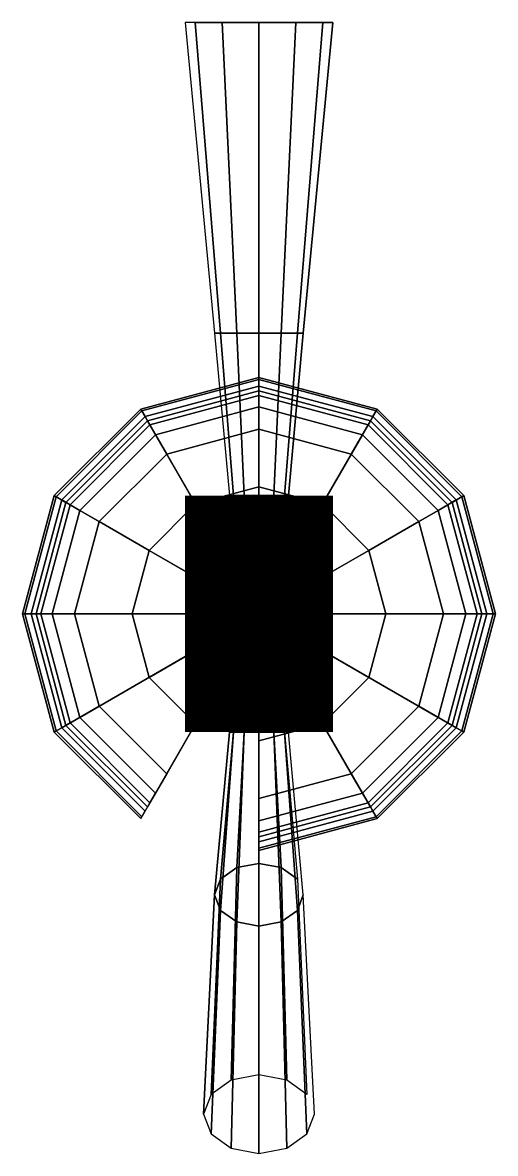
# Model space of a CAD drawing. Extents: x -0.051 to 0.051, y -0.116 to 0.127.
import ezdxf

# ---------------------------------------------------------------- set-up
doc = ezdxf.new("R2010")
doc.units = 0
doc.header["$MEASUREMENT"] = 0
doc.layers.get('0').update_dxf_attribs({"linetype": 'CONTINUOUS'})

msp = doc.modelspace()

# ---------------------------------------------------------------- linework, layer by layer
at = {"const_width": 0.03175, "elevation": 0.25083}
msp.add_lwpolyline([(0, -0.0254), (0, 0.0254)], dxfattribs=at)
at = {"extrusion": (1, -6.12574e-17, -1.83772e-16)}
for radius in [0.01905, 0.01667]:
    msp.add_circle((0, 0.33337, -0.00952), radius, dxfattribs=at)
for centre, radius in [((0, 0, 0.23813), 0.0127), ((0, 0, 0.30162), 0.00635)]:
    msp.add_circle(centre, radius)

# ---------------------------------------------------------------- meshes
at = {"color": 8}
mesh = msp.add_polymesh((2, 12), dxfattribs=dict(at, n_close=True))
for k, corner in enumerate([(-0.00953, 0.06032, 0.28575), (-0.00825, 0.06032, 0.29051), (-0.00476, 0.06032, 0.294), (0, 0.06032, 0.29528), (0.00476, 0.06032, 0.294), (0.00825, 0.06032, 0.29051), (0.00952, 0.06032, 0.28575), (0.00825, 0.06032, 0.28099), (0.00476, 0.06032, 0.2775), (0, 0.06032, 0.27622), (-0.00476, 0.06032, 0.2775), (-0.00825, 0.06032, 0.28099), (-0.01587, 0.127, 0.28575), (-0.01375, 0.127, 0.29369), (-0.00794, 0.127, 0.2995), (0, 0.127, 0.30162), (0.00794, 0.127, 0.2995), (0.01375, 0.127, 0.29369), (0.01588, 0.127, 0.28575), (0.01375, 0.127, 0.27781), (0.00794, 0.127, 0.272), (0, 0.127, 0.26987), (-0.00794, 0.127, 0.272), (-0.01375, 0.127, 0.27781)]):
    mesh.set_mesh_vertex(divmod(k, 12), corner)
mesh = msp.add_polymesh((2, 12), dxfattribs=dict(at, n_close=True))
for k, corner in enumerate([(-0.00635, 0.0254, 0.28575), (-0.0055, 0.0254, 0.28892), (-0.00318, 0.0254, 0.29125), (0, 0.0254, 0.2921), (0.00317, 0.0254, 0.29125), (0.0055, 0.0254, 0.28892), (0.00635, 0.0254, 0.28575), (0.0055, 0.0254, 0.28258), (0.00317, 0.0254, 0.28025), (0, 0.0254, 0.2794), (-0.00318, 0.0254, 0.28025), (-0.0055, 0.0254, 0.28258), (-0.00953, 0.06032, 0.28575), (-0.00825, 0.06032, 0.29051), (-0.00476, 0.06032, 0.294), (0, 0.06032, 0.29528), (0.00476, 0.06032, 0.294), (0.00825, 0.06032, 0.29051), (0.00952, 0.06032, 0.28575), (0.00825, 0.06032, 0.28099), (0.00476, 0.06032, 0.2775), (0, 0.06032, 0.27622), (-0.00476, 0.06032, 0.2775), (-0.00825, 0.06032, 0.28099)]):
    mesh.set_mesh_vertex(divmod(k, 12), corner)
at = {"color": 1}
mesh = msp.add_polymesh((12, 12), dxfattribs=dict(at, m_close=True))
for k, corner in enumerate([(0, 0), (0, -0.04445), (0, -0.04688, 0.00048), (0, -0.04894, 0.00186), (0, -0.05032, 0.00392), (0, -0.0508, 0.00635), (0, -0.0508, 0.20003), (0, -0.0479, 0.21461), (0, -0.03964, 0.22697), (0, -0.02728, 0.23522), (0, -0.0127, 0.23813), (0, 0, 0.23813), (0, 0), (0.02222, -0.03849), (0.02344, -0.0406, 0.00048), (0.02447, -0.04238, 0.00186), (0.02516, -0.04358, 0.00392), (0.0254, -0.04399, 0.00635), (0.0254, -0.04399, 0.20003), (0.02395, -0.04148, 0.21461), (0.01982, -0.03433, 0.22697), (0.01364, -0.02363, 0.23522), (0.00635, -0.011, 0.23813), (0, 0, 0.23813), (0, 0), (0.03849, -0.02223), (0.0406, -0.02344, 0.00048), (0.04238, -0.02447, 0.00186), (0.04358, -0.02516, 0.00392), (0.04399, -0.0254, 0.00635), (0.04399, -0.0254, 0.20003), (0.04148, -0.02395, 0.21461), (0.03433, -0.01982, 0.22697), (0.02363, -0.01364, 0.23522), (0.011, -0.00635, 0.23813), (0, 0, 0.23813), (0, 0), (0.04445, 0), (0.04688, 0, 0.00048), (0.04894, 0, 0.00186), (0.05032, 0, 0.00392), (0.0508, 0, 0.00635), (0.0508, 0, 0.20003), (0.0479, 0, 0.21461), (0.03964, 0, 0.22697), (0.02728, 0, 0.23522), (0.0127, 0, 0.23813), (0, 0, 0.23813), (0, 0), (0.03849, 0.02222), (0.0406, 0.02344, 0.00048), (0.04238, 0.02447, 0.00186), (0.04358, 0.02516, 0.00392), (0.04399, 0.0254, 0.00635), (0.04399, 0.0254, 0.20003), (0.04148, 0.02395, 0.21461), (0.03433, 0.01982, 0.22697), (0.02363, 0.01364, 0.23522), (0.011, 0.00635, 0.23812), (0, 0, 0.23812), (0, 0), (0.02222, 0.03849), (0.02344, 0.0406, 0.00048), (0.02447, 0.04238, 0.00186), (0.02516, 0.04358, 0.00392), (0.0254, 0.04399, 0.00635), (0.0254, 0.04399, 0.20003), (0.02395, 0.04148, 0.21461), (0.01982, 0.03433, 0.22697), (0.01364, 0.02363, 0.23522), (0.00635, 0.011, 0.23813), (0, 0, 0.23813), (0, 0), (0, 0.04445), (0, 0.04688, 0.00048), (0, 0.04894, 0.00186), (0, 0.05032, 0.00392), (0, 0.0508, 0.00635), (0, 0.0508, 0.20003), (0, 0.0479, 0.21461), (0, 0.03964, 0.22697), (0, 0.02728, 0.23522), (0, 0.0127, 0.23813), (0, 0, 0.23813), (0, 0), (-0.02223, 0.03849), (-0.02344, 0.0406, 0.00048), (-0.02447, 0.04238, 0.00186), (-0.02516, 0.04358, 0.00392), (-0.0254, 0.04399, 0.00635), (-0.0254, 0.04399, 0.20003), (-0.02395, 0.04148, 0.21461), (-0.01982, 0.03433, 0.22697), (-0.01364, 0.02363, 0.23522), (-0.00635, 0.011, 0.23813), (0, 0, 0.23813), (0, 0), (-0.03849, 0.02222), (-0.0406, 0.02344, 0.00048), (-0.04238, 0.02447, 0.00186), (-0.04358, 0.02516, 0.00392), (-0.04399, 0.0254, 0.00635), (-0.04399, 0.0254, 0.20003), (-0.04148, 0.02395, 0.21461), (-0.03433, 0.01982, 0.22697), (-0.02363, 0.01364, 0.23522), (-0.011, 0.00635, 0.23813), (0, 0, 0.23813), (0, 0), (-0.04445, 0), (-0.04688, 0, 0.00048), (-0.04894, 0, 0.00186), (-0.05032, 0, 0.00392), (-0.0508, 0, 0.00635), (-0.0508, 0, 0.20003), (-0.0479, 0, 0.21461), (-0.03964, 0, 0.22697), (-0.02728, 0, 0.23522), (-0.0127, 0, 0.23813), (0, 0, 0.23813), (0, 0), (-0.03849, -0.02223), (-0.0406, -0.02344, 0.00048), (-0.04238, -0.02447, 0.00186), (-0.04358, -0.02516, 0.00392), (-0.04399, -0.0254, 0.00635), (-0.04399, -0.0254, 0.20003), (-0.04148, -0.02395, 0.21461), (-0.03433, -0.01982, 0.22697), (-0.02363, -0.01364, 0.23522), (-0.011, -0.00635, 0.23813), (0, 0, 0.23813), (0, 0), (-0.02223, -0.03849), (-0.02344, -0.0406, 0.00048), (-0.02447, -0.04238, 0.00186), (-0.02516, -0.04358, 0.00392), (-0.0254, -0.04399, 0.00635), (-0.0254, -0.04399, 0.20003), (-0.02395, -0.04148, 0.21461), (-0.01982, -0.03433, 0.22697), (-0.01364, -0.02363, 0.23522), (-0.00635, -0.011, 0.23813), (0, 0, 0.23813)]):
    mesh.set_mesh_vertex(divmod(k, 12), corner)
at = {"color": 8}
mesh = msp.add_polymesh((2, 12), dxfattribs=dict(at, n_close=True))
for k, corner in enumerate([(0.00635, -0.0254, 0.28575), (0.0055, -0.0254, 0.28892), (0.00317, -0.0254, 0.29125), (0, -0.0254, 0.2921), (-0.00318, -0.0254, 0.29125), (-0.0055, -0.0254, 0.28892), (-0.00635, -0.0254, 0.28575), (-0.0055, -0.0254, 0.28258), (-0.00318, -0.0254, 0.28025), (0, -0.0254, 0.2794), (0.00317, -0.0254, 0.28025), (0.0055, -0.0254, 0.28258), (0.00952, -0.06032, 0.28575), (0.00825, -0.06369, 0.28912), (0.00476, -0.06616, 0.29158), (0, -0.06706, 0.29249), (-0.00476, -0.06616, 0.29158), (-0.00825, -0.06369, 0.28912), (-0.00953, -0.06032, 0.28575), (-0.00825, -0.05696, 0.28238), (-0.00476, -0.05449, 0.27992), (0, -0.05359, 0.27901), (0.00476, -0.05449, 0.27992), (0.00825, -0.05696, 0.28238)]):
    mesh.set_mesh_vertex(divmod(k, 12), corner)
mesh = msp.add_polymesh((2, 12), dxfattribs=dict(at, n_close=True))
for k, corner in enumerate([(0.00952, -0.06032, 0.28575), (0.00825, -0.06369, 0.28912), (0.00476, -0.06616, 0.29158), (0, -0.06706, 0.29249), (-0.00476, -0.06616, 0.29158), (-0.00825, -0.06369, 0.28912), (-0.00953, -0.06032, 0.28575), (-0.00825, -0.05696, 0.28238), (-0.00476, -0.05449, 0.27992), (0, -0.05359, 0.27901), (0.00476, -0.05449, 0.27992), (0.00825, -0.05696, 0.28238), (0.01191, -0.10747, 0.2386), (0.01031, -0.11168, 0.24281), (0.00595, -0.11476, 0.24589), (0, -0.11589, 0.24702), (-0.00595, -0.11476, 0.24589), (-0.01031, -0.11168, 0.24281), (-0.01191, -0.10747, 0.2386), (-0.01031, -0.10326, 0.23439), (-0.00595, -0.10018, 0.23131), (0, -0.09905, 0.23018), (0.00595, -0.10018, 0.23131), (0.01031, -0.10326, 0.23439)]):
    mesh.set_mesh_vertex(divmod(k, 12), corner)

doc.saveas('drawing.dxf')
